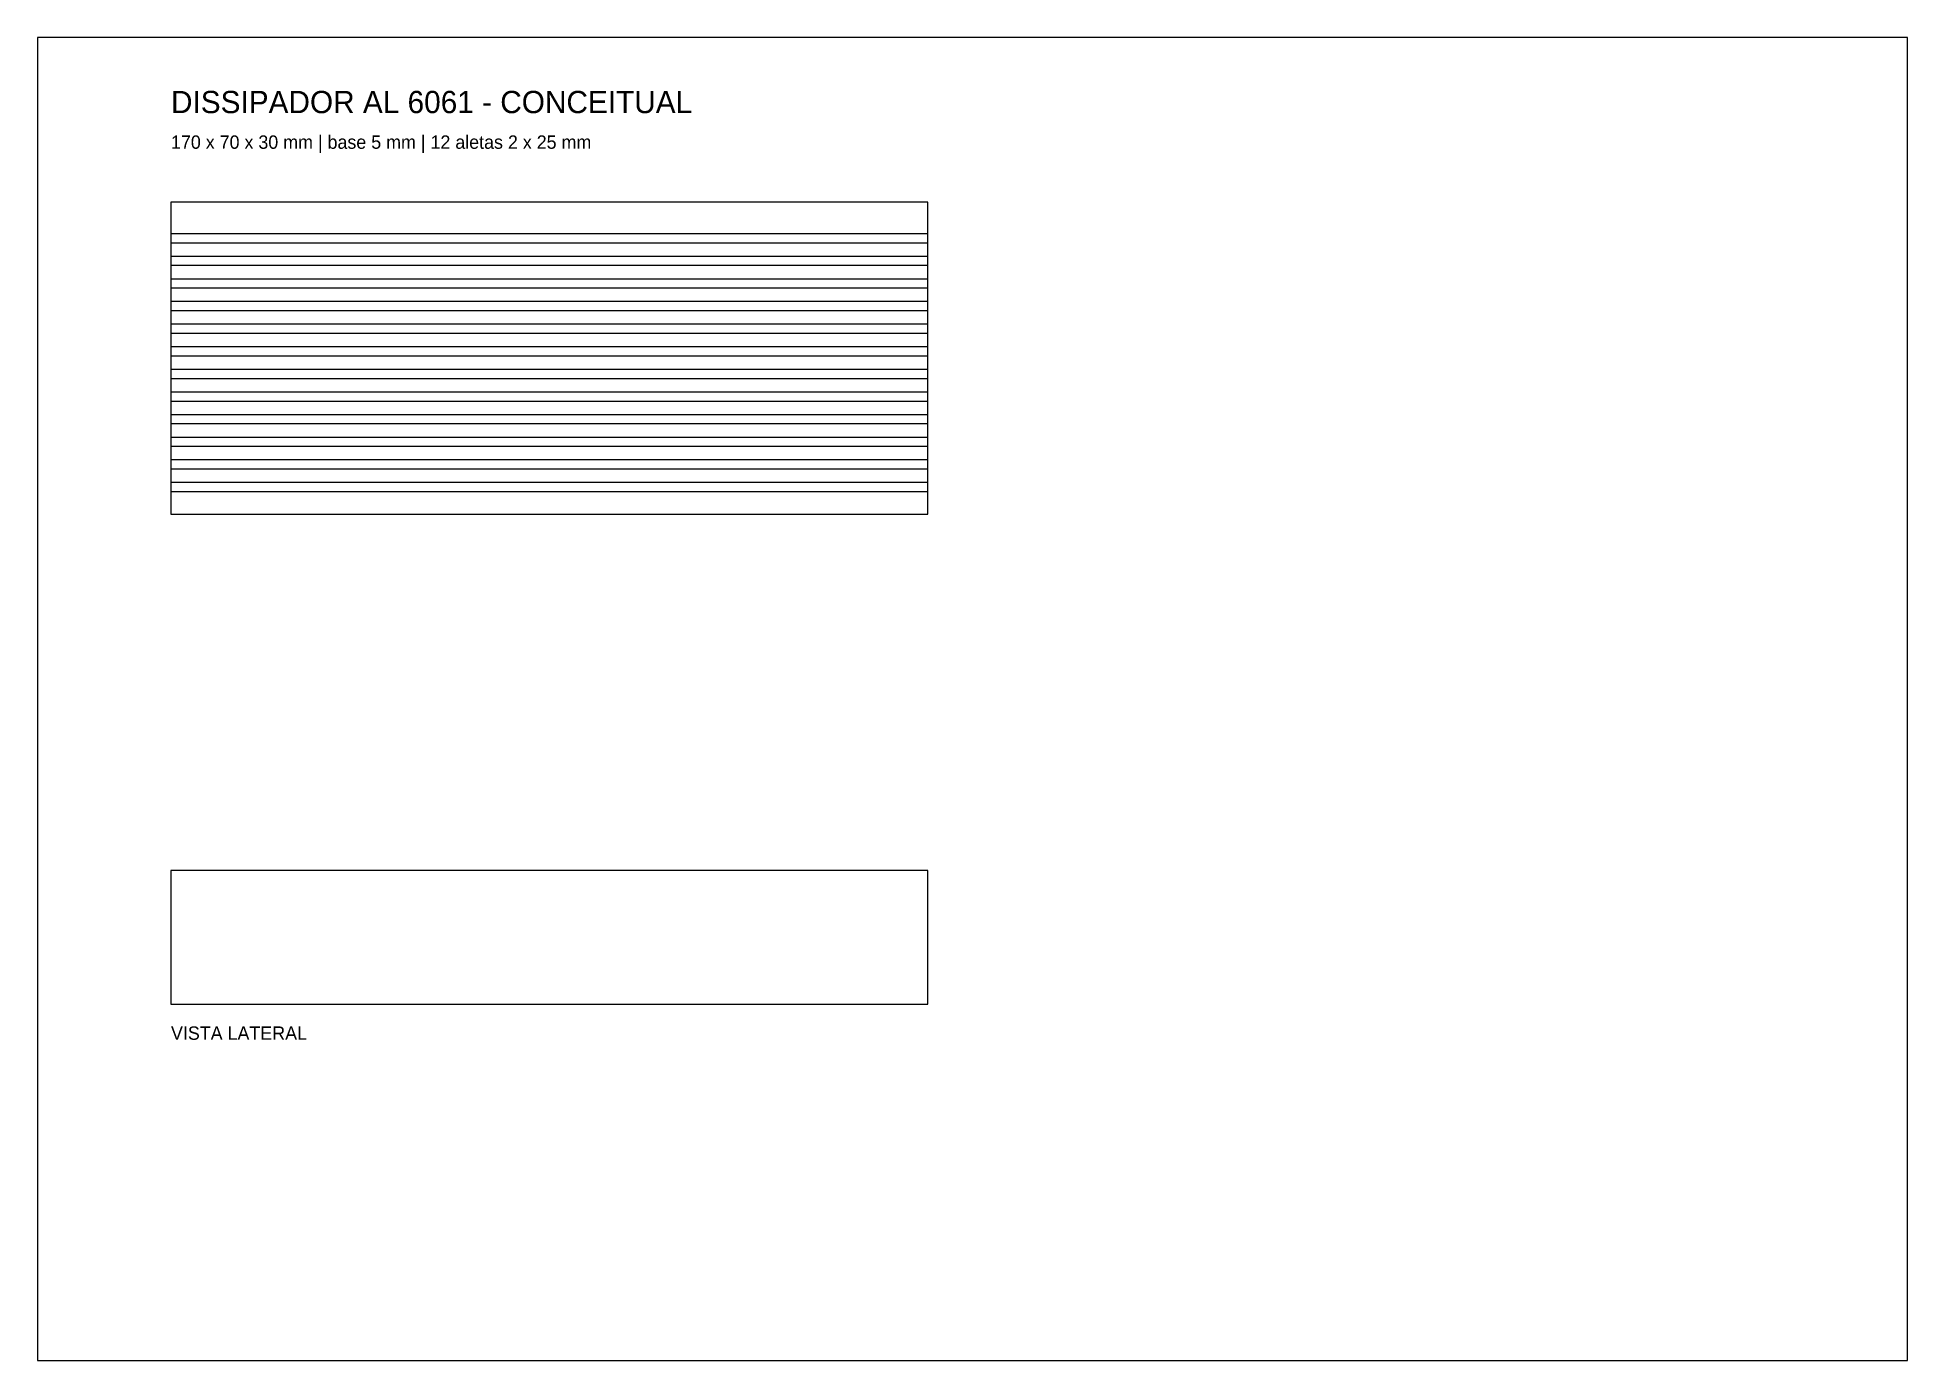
# Model space of a CAD drawing. Header units: metres. Extents: x 0 to 420, y 0 to 297.
import ezdxf

# ---------------------------------------------------------------- set-up
doc = ezdxf.new("R2010")
doc.units = ezdxf.units.M

msp = doc.modelspace()

# ---------------------------------------------------------------- linework, layer by layer
for points in [[(0, 0), (420, 0), (420, 297), (0, 297), (0, 0)], [(30, 190), (200, 190), (200, 260), (30, 260), (30, 190)], [(30, 250.92), (200, 250.92), (200, 252.92), (30, 252.92), (30, 250.92)], [(30, 245.85), (200, 245.85), (200, 247.85), (30, 247.85), (30, 245.85)], [(30, 240.77), (200, 240.77), (200, 242.77), (30, 242.77), (30, 240.77)], [(30, 235.69), (200, 235.69), (200, 237.69), (30, 237.69), (30, 235.69)], [(30, 230.62), (200, 230.62), (200, 232.62), (30, 232.62), (30, 230.62)], [(30, 225.54), (200, 225.54), (200, 227.54), (30, 227.54), (30, 225.54)], [(30, 220.46), (200, 220.46), (200, 222.46), (30, 222.46), (30, 220.46)], [(30, 215.38), (200, 215.38), (200, 217.38), (30, 217.38), (30, 215.38)], [(30, 210.31), (200, 210.31), (200, 212.31), (30, 212.31), (30, 210.31)], [(30, 205.23), (200, 205.23), (200, 207.23), (30, 207.23), (30, 205.23)], [(30, 200.15), (200, 200.15), (200, 202.15), (30, 202.15), (30, 200.15)], [(30, 195.08), (200, 195.08), (200, 197.08), (30, 197.08), (30, 195.08)], [(30, 80), (200, 80), (200, 110), (30, 110), (30, 80)]]:
    msp.add_lwpolyline(points, close=True)

# ---------------------------------------------------------------- texts
for s, height, p in [('DISSIPADOR AL 6061 - CONCEITUAL', 5, (30, 280)), ('170 x 70 x 30 mm | base 5 mm | 12 aletas 2 x 25 mm', 3, (30, 272)), ('VISTA LATERAL', 3, (30, 72))]:
    msp.add_text(s, height=height).set_placement(p)

doc.saveas('drawing.dxf')
